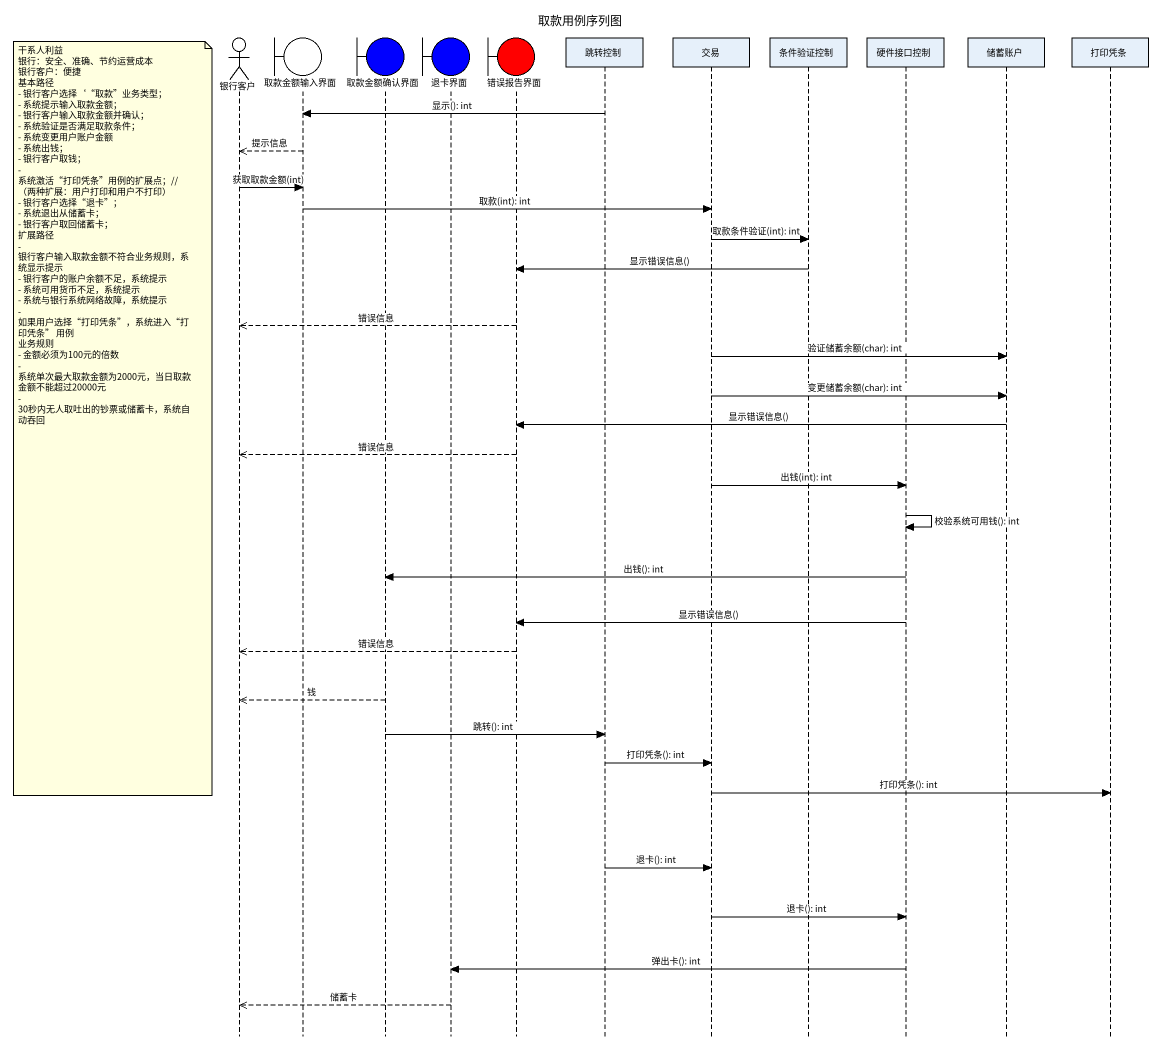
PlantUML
@startuml
title 取款用例序列图
hide footbox
actor 银行客户
boundary 取款金额输入界面
boundary 取款金额确认界面 #0000FF
boundary 退卡界面 #0000FF
boundary 错误报告界面 #FF0000
participant 跳转控制
participant 交易
participant 条件验证控制
participant 硬件接口控制
participant 储蓄账户
participant 打印凭条

跳转控制 -> 取款金额输入界面 : 显示(): int
取款金额输入界面 -->> 银行客户 : 提示信息
银行客户 -> 取款金额输入界面 : 获取取款金额(int)
取款金额输入界面 -> 交易 : 取款(int): int
交易 -> 条件验证控制 : 取款条件验证(int): int
条件验证控制 -> 错误报告界面 : 显示错误信息()
错误报告界面 -->> 银行客户 : 错误信息
交易 -> 储蓄账户 : 验证储蓄余额(char): int
交易 -> 储蓄账户 : 变更储蓄余额(char): int
note left of 银行客户
  干系人利益
  银行：安全、准确、节约运营成本
  银行客户：便捷
  基本路径
  - 银行客户选择‘“取款”业务类型；
  - 系统提示输入取款金额；
  - 银行客户输入取款金额并确认；
  - 系统验证是否满足取款条件；
  - 系统变更用户账户金额
  - 系统出钱；
  - 银行客户取钱；
  - 系统激活“打印凭条”用例的扩展点；//（两种扩展：用户打印和用户不打印）
  - 银行客户选择“退卡”；
  - 系统退出从储蓄卡；
  - 银行客户取回储蓄卡；
  扩展路径
  - 银行客户输入取款金额不符合业务规则，系统显示提示
  - 银行客户的账户余额不足，系统提示
  - 系统可用货币不足，系统提示
  - 系统与银行系统网络故障，系统提示
  - 如果用户选择“打印凭条”，系统进入“打印凭条” 用例
  业务规则
  - 金额必须为100元的倍数
  - 系统单次最大取款金额为2000元，当日取款金额不能超过20000元
  - 30秒内无人取吐出的钞票或储蓄卡，系统自动吞回
end note
储蓄账户 -> 错误报告界面 : 显示错误信息()
错误报告界面 -->> 银行客户 : 错误信息
交易 -> 硬件接口控制 : 出钱(int): int
硬件接口控制 -> 硬件接口控制 : 校验系统可用钱(): int
硬件接口控制 -> 取款金额确认界面 : 出钱(): int
硬件接口控制 -> 错误报告界面 : 显示错误信息()
错误报告界面 -->> 银行客户 : 错误信息
取款金额确认界面 -->> 银行客户 : 钱
取款金额确认界面 -> 跳转控制 : 跳转(): int
跳转控制 -> 交易 : 打印凭条(): int
交易 -> 打印凭条 : 打印凭条(): int
跳转控制 -> 交易 : 退卡(): int
交易 -> 硬件接口控制 : 退卡(): int
硬件接口控制 -> 退卡界面 : 弹出卡(): int
退卡界面 -->> 银行客户 : 储蓄卡
@enduml
